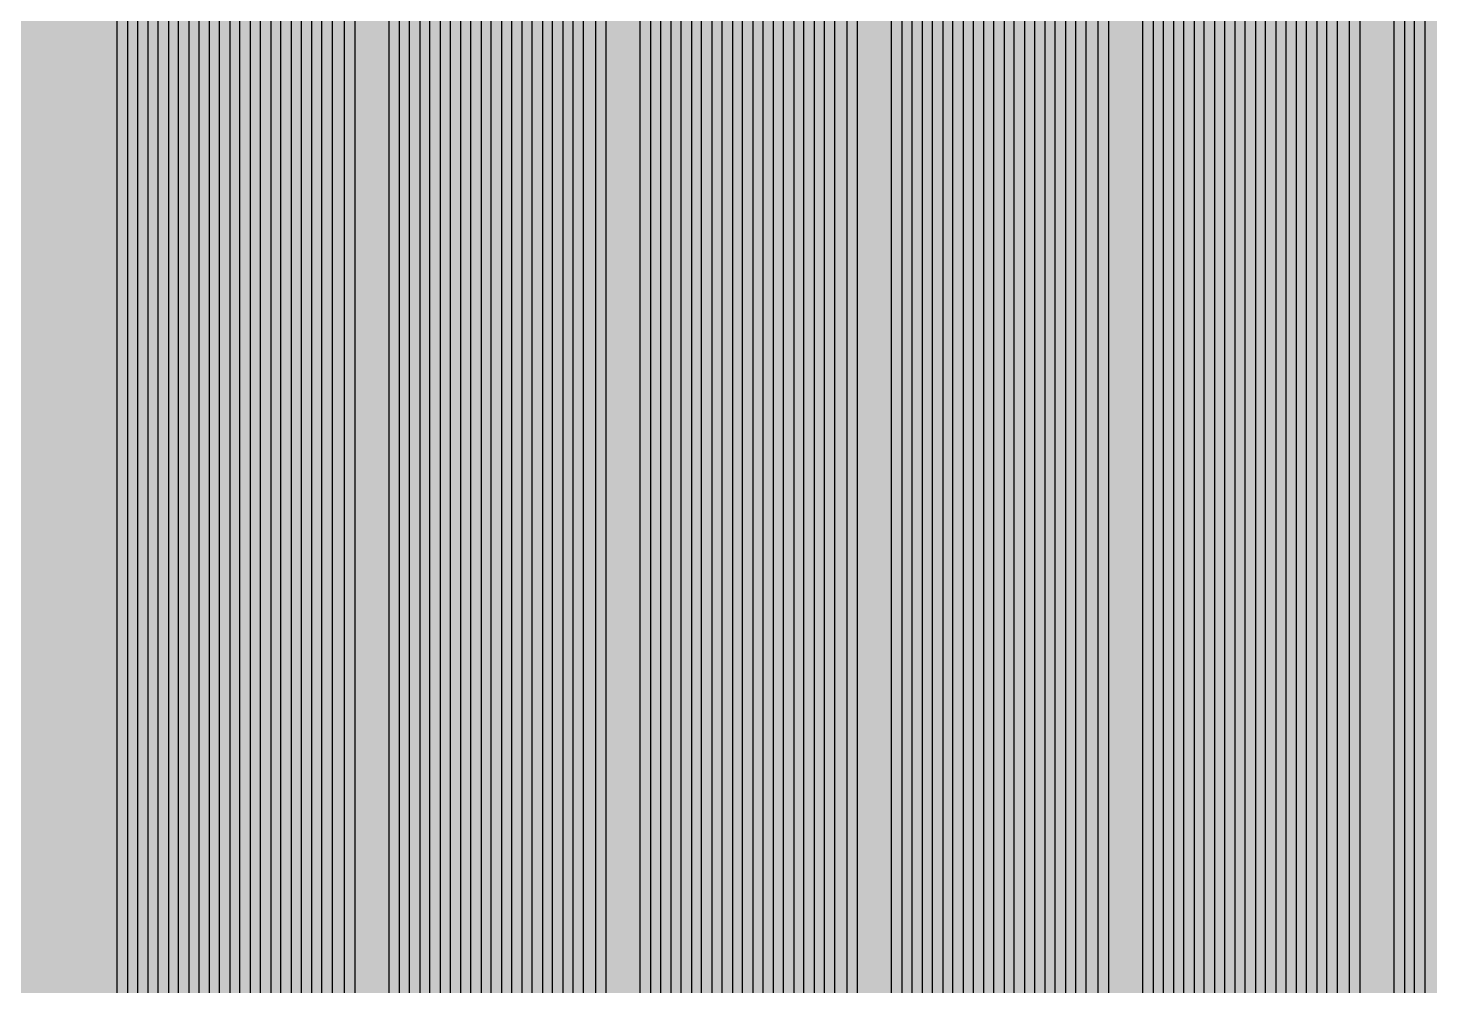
# Model space of a CAD drawing. Header units: metres. Extents: x -7240 to 10960, y -29667 to 1823.
# Drawn here: x -59.8 to 420, y -14905.6 to -14577.6 of the extents above; entities that cross this region are included whole.
import ezdxf

# ---------------------------------------------------------------- set-up
doc = ezdxf.new("R2010")
doc.units = ezdxf.units.M
doc.layers.add('Metal1', color=4, linetype='CONTINUOUS')
doc.layers.add('Polyimide', color=7, linetype='CONTINUOUS')

msp = doc.modelspace()

# ---------------------------------------------------------------- hatches: boundary and pattern name
at = {"layer": 'Polyimide'}
msp.add_hatch(color=7, dxfattribs=at).paths.add_polyline_path([(4088.45, -11806.89), (4098.72, -11851.21), (4115.58, -11893.47), (4138.63, -11932.7), (4167.35, -11967.99), (4201.08, -11998.53), (4239.03, -12023.62), (4280.35, -12042.68), (4349.18, -12073.73), (4413.2, -12113.76), (4471.26, -12162.04), (4522.3, -12217.69), (4565.39, -12279.7), (4599.74, -12346.94), (4624.73, -12418.19), (4639.91, -12492.16), (4645, -12567.5), (4639.91, -12642.84), (4624.73, -12716.8), (4599.74, -12788.06), (4565.39, -12855.3), (4522.3, -12917.31), (4471.26, -12972.96), (4413.2, -13021.24), (4349.18, -13061.27), (4280.35, -13092.32), (4239.03, -13111.38), (4201.08, -13136.47), (4167.35, -13167.01), (4138.63, -13202.3), (4115.58, -13241.52), (4098.72, -13283.78), (4088.45, -13328.11), (4085, -13373.48), (4085, -13567.5), (4099.45, -13861.55), (4142.64, -14152.77), (4214.18, -14438.35), (4313.36, -14715.55), (4439.24, -14981.69), (4590.59, -15234.21), (4765.97, -15470.68), (4963.68, -15688.82), (5181.82, -15886.53), (5418.29, -16061.91), (5670.81, -16213.26), (5936.95, -16339.14), (6214.15, -16438.32), (6499.73, -16509.85), (6790.95, -16553.05), (7085, -16567.5), (9960.38, -16567.5), (10038.79, -16571.35), (10116.45, -16582.87), (10192.6, -16601.95), (10266.52, -16628.4), (10337.49, -16661.96), (10404.83, -16702.32), (10467.89, -16749.09), (10526.06, -16801.81), (10578.78, -16859.98), (10625.55, -16923.04), (10665.91, -16990.38), (10699.48, -17061.35), (10725.93, -17135.27), (10745, -17211.43), (10756.52, -17289.08), (10760.38, -17367.5), (10760.38, -21957.3), (10721.61, -22012.91), (10685.97, -22070.59), (10653.58, -22130.14), (10624.53, -22191.39), (10598.92, -22254.16), (10576.82, -22318.25), (10558.3, -22383.46), (10543.41, -22449.6), (10532.21, -22516.46), (10524.72, -22583.84), (10520.97, -22651.53), (10520.97, -22719.32), (10524.72, -22787.01), (10532.21, -22854.38), (10543.41, -22921.24), (10558.3, -22987.38), (10576.82, -23052.6), (10598.92, -23116.68), (10624.53, -23179.45), (10653.58, -23240.71), (10685.97, -23300.26), (10721.61, -23357.93), (10760.38, -23413.54), (10760.38, -28667.5), (10756.52, -28745.91), (10745, -28823.57), (10725.93, -28899.73), (10699.48, -28973.65), (10665.91, -29044.62), (10625.55, -29111.96), (10578.78, -29175.01), (10526.06, -29233.19), (10467.89, -29285.91), (10404.83, -29332.68), (10337.49, -29373.04), (10266.52, -29406.6), (10192.6, -29433.05), (10116.45, -29452.13), (10038.79, -29463.65), (9960.38, -29467.5), (-6239.63, -29467.5), (-6318.04, -29463.65), (-6395.7, -29452.13), (-6471.85, -29433.05), (-6545.77, -29406.6), (-6616.74, -29373.04), (-6684.08, -29332.68), (-6747.14, -29285.91), (-6805.31, -29233.19), (-6858.03, -29175.01), (-6904.8, -29111.96), (-6945.16, -29044.62), (-6978.73, -28973.65), (-7005.18, -28899.73), (-7024.25, -28823.57), (-7035.77, -28745.91), (-7039.63, -28667.5), (-7039.63, -23426.32), (-6999.36, -23370.07), (-6962.33, -23311.63), (-6928.66, -23251.2), (-6898.45, -23188.96), (-6871.81, -23125.12), (-6848.81, -23059.88), (-6829.53, -22993.44), (-6814.04, -22926.02), (-6802.37, -22857.83), (-6794.57, -22789.09), (-6790.67, -22720.02), (-6790.67, -22650.84), (-6794.57, -22581.77), (-6802.37, -22513.03), (-6814.04, -22444.84), (-6829.53, -22377.42), (-6848.81, -22310.98), (-6871.81, -22245.74), (-6898.45, -22181.89), (-6928.66, -22119.66), (-6962.33, -22059.22), (-6999.36, -22000.79), (-7039.63, -21944.54), (-7039.63, -17367.5), (-7035.77, -17289.08), (-7024.25, -17211.43), (-7005.18, -17135.27), (-6978.73, -17061.35), (-6945.16, -16990.38), (-6904.8, -16923.04), (-6858.03, -16859.98), (-6805.31, -16801.81), (-6747.14, -16749.09), (-6684.08, -16702.32), (-6616.74, -16661.96), (-6545.77, -16628.4), (-6471.85, -16601.95), (-6395.7, -16582.87), (-6318.04, -16571.35), (-6239.63, -16567.5), (-3334, -16567.5), (-3039.95, -16553.05), (-2748.73, -16509.85), (-2463.15, -16438.32), (-2185.95, -16339.14), (-1919.81, -16213.26), (-1667.29, -16061.91), (-1430.82, -15886.53), (-1212.68, -15688.82), (-1014.97, -15470.68), (-839.59, -15234.21), (-688.24, -14981.69), (-562.36, -14715.55), (-463.18, -14438.35), (-391.64, -14152.77), (-348.45, -13861.55), (-334, -13567.5), (-334, -13373.48), (-337.45, -13328.11), (-347.72, -13283.78), (-364.58, -13241.52), (-387.63, -13202.3), (-416.35, -13167.01), (-450.08, -13136.47), (-488.03, -13111.38), (-529.35, -13092.32), (-529.35, -13092.32), (-598.18, -13061.27), (-662.2, -13021.24), (-720.26, -12972.96), (-771.3, -12917.31), (-814.39, -12855.3), (-848.74, -12788.06), (-873.73, -12716.8), (-888.91, -12642.84), (-894, -12567.5), (-888.91, -12492.16), (-873.73, -12418.19), (-848.74, -12346.94), (-814.39, -12279.7), (-771.3, -12217.69), (-720.26, -12162.04), (-662.2, -12113.76), (-598.18, -12073.73), (-529.35, -12042.68), (-488.03, -12023.62), (-450.08, -11998.53), (-416.35, -11967.99), (-387.63, -11932.7), (-364.58, -11893.47), (-347.72, -11851.21), (-337.45, -11806.89), (-334, -11761.52), (-334, -11074.31), (-337.45, -11028.94), (-347.72, -10984.62), (-364.58, -10942.36), (-387.63, -10903.13), (-416.35, -10867.84), (-450.08, -10837.3), (-488.03, -10812.21), (-529.35, -10793.16), (-529.35, -10793.16), (-598.18, -10762.1), (-662.2, -10722.07), (-720.26, -10673.8), (-771.3, -10618.15), (-814.39, -10556.13), (-848.74, -10488.89), (-873.73, -10417.64), (-888.91, -10343.67), (-894, -10268.33), (-888.91, -10192.99), (-873.73, -10119.03), (-848.74, -10047.77), (-814.39, -9980.53), (-771.3, -9918.52), (-720.26, -9862.87), (-662.2, -9814.59), (-598.18, -9774.56), (-529.35, -9743.51), (-488.03, -9724.45), (-450.08, -9699.36), (-416.35, -9668.82), (-387.63, -9633.53), (-364.58, -9594.31), (-347.72, -9552.05), (-337.45, -9507.72), (-334, -9462.35), (-334, -8775.14), (-337.45, -8729.78), (-347.72, -8685.45), (-364.58, -8643.19), (-387.63, -8603.96), (-416.35, -8568.68), (-450.08, -8538.14), (-488.03, -8513.05), (-529.35, -8493.99), (-529.35, -8493.99), (-598.18, -8462.94), (-662.2, -8422.91), (-720.26, -8374.63), (-771.3, -8318.98), (-814.39, -8256.97), (-848.74, -8189.73), (-873.73, -8118.47), (-888.91, -8044.5), (-894, -7969.17), (-888.91, -7893.83), (-873.73, -7819.86), (-848.74, -7748.61), (-814.39, -7681.36), (-771.3, -7619.35), (-720.26, -7563.7), (-662.2, -7515.42), (-598.18, -7475.4), (-529.35, -7444.34), (-529.35, -7444.34), (-488.03, -7425.28), (-450.08, -7400.2), (-416.35, -7369.66), (-387.63, -7334.37), (-364.58, -7295.14), (-347.72, -7252.88), (-337.45, -7208.56), (-334, -7163.19), (-334, -6475.98), (-337.45, -6430.61), (-347.72, -6386.29), (-364.58, -6344.02), (-387.63, -6304.8), (-416.35, -6269.51), (-450.08, -6238.97), (-488.03, -6213.88), (-529.35, -6194.82), (-529.35, -6194.82), (-598.18, -6163.77), (-662.2, -6123.74), (-720.26, -6075.46), (-771.3, -6019.81), (-814.39, -5957.8), (-848.74, -5890.56), (-873.73, -5819.31), (-888.91, -5745.34), (-894, -5670), (-888.91, -5594.66), (-873.73, -5520.69), (-848.74, -5449.44), (-814.39, -5382.2), (-771.3, -5320.19), (-720.26, -5264.54), (-662.2, -5216.26), (-598.18, -5176.23), (-529.35, -5145.18), (-529.35, -5145.18), (-488.03, -5126.12), (-450.08, -5101.03), (-416.35, -5070.49), (-387.63, -5035.2), (-364.58, -4995.98), (-347.72, -4953.71), (-337.45, -4909.39), (-334, -4864.02), (-334, 380), (-334, 1522.5), (-289, 1522.5), (-288.78, 1515.63), (-288.1, 1508.79), (-286.98, 1502.02), (-285.42, 1495.32), (-283.43, 1488.75), (-281.01, 1482.32), (-278.17, 1476.06), (-274.93, 1470), (-271.3, 1464.17), (-267.3, 1458.58), (-262.94, 1453.27), (-258.25, 1448.25), (-253.23, 1443.56), (-247.92, 1439.2), (-242.33, 1435.2), (-236.5, 1431.57), (-230.44, 1428.33), (-224.18, 1425.49), (-217.75, 1423.07), (-211.18, 1421.08), (-204.48, 1419.52), (-197.71, 1418.4), (-190.87, 1417.72), (-184, 1417.5), (-177.13, 1417.72), (-170.29, 1418.4), (-163.52, 1419.52), (-156.82, 1421.08), (-150.25, 1423.07), (-143.82, 1425.49), (-137.56, 1428.33), (-131.5, 1431.57), (-125.67, 1435.2), (-120.08, 1439.2), (-114.77, 1443.56), (-109.75, 1448.25), (-105.06, 1453.27), (-100.7, 1458.58), (-96.7, 1464.17), (-93.07, 1470), (-89.83, 1476.06), (-86.99, 1482.32), (-84.57, 1488.75), (-82.58, 1495.32), (-81.02, 1502.02), (-79.9, 1508.79), (-79.22, 1515.63), (-79, 1522.5), (1786, 1522.5), (3835, 1522.5), (3835.21, 1529.04), (3835.86, 1535.55), (3836.92, 1542.01), (3838.41, 1548.38), (3840.31, 1554.64), (3842.61, 1560.77), (3845.31, 1566.73), (3848.4, 1572.5), (3851.85, 1578.06), (3855.66, 1583.38), (3859.82, 1588.43), (3864.29, 1593.21), (3869.07, 1597.68), (3874.12, 1601.84), (3879.44, 1605.65), (3885, 1609.1), (3890.77, 1612.19), (3896.73, 1614.89), (3902.86, 1617.19), (3909.12, 1619.09), (3915.49, 1620.58), (3921.95, 1621.64), (3928.46, 1622.29), (3935, 1622.5), (3941.54, 1622.29), (3948.05, 1621.64), (3954.51, 1620.58), (3960.88, 1619.09), (3967.14, 1617.19), (3973.27, 1614.89), (3979.23, 1612.19), (3985, 1609.1), (3990.56, 1605.65), (3995.88, 1601.84), (4000.93, 1597.68), (4005.71, 1593.21), (4010.18, 1588.43), (4014.34, 1583.38), (4018.15, 1578.06), (4021.6, 1572.5), (4024.69, 1566.73), (4027.39, 1560.77), (4029.69, 1554.64), (4031.59, 1548.38), (4033.08, 1542.01), (4034.14, 1535.55), (4034.79, 1529.04), (4035, 1522.5), (4085, 1522.5), (4085, 380), (4085, 330), (4085, -4864.02), (4088.45, -4909.39), (4098.72, -4953.71), (4115.58, -4995.98), (4138.63, -5035.2), (4167.35, -5070.49), (4201.08, -5101.03), (4239.03, -5126.12), (4280.35, -5145.18), (4280.35, -5145.18), (4349.18, -5176.23), (4413.2, -5216.26), (4471.26, -5264.54), (4522.3, -5320.19), (4565.39, -5382.2), (4599.74, -5449.44), (4624.73, -5520.69), (4639.91, -5594.66), (4645, -5670), (4639.91, -5745.34), (4624.73, -5819.31), (4599.74, -5890.56), (4565.39, -5957.8), (4522.3, -6019.81), (4471.26, -6075.46), (4413.2, -6123.74), (4349.18, -6163.77), (4280.35, -6194.82), (4239.03, -6213.88), (4201.08, -6238.97), (4167.35, -6269.51), (4138.63, -6304.8), (4115.58, -6344.02), (4098.72, -6386.29), (4088.45, -6430.61), (4085, -6475.98), (4085, -11761.52), (4088.45, -11806.89)])

# ---------------------------------------------------------------- linework, layer by layer
at = {"layer": 'Metal1'}
for points in [[(-29.25, -14912.85), (-29.25, -14889.99), (-29.25, -14867.14), (-29.25, -14844.28), (-29.25, -14821.42), (-29.25, -14798.57), (-29.25, -14775.71), (-29.25, -14752.85), (-29.25, -14730), (-29.25, -14707.14), (-29.25, -14684.28), (-29.25, -14661.43), (-29.25, -14638.57), (-29.25, -14615.71), (-29.25, -14592.86), (-29.25, -14570)], [(-25.75, -14570), (-25.75, -14592.86), (-25.75, -14615.71), (-25.75, -14638.57), (-25.75, -14661.43), (-25.75, -14684.28), (-25.75, -14707.14), (-25.75, -14730), (-25.75, -14752.85), (-25.75, -14775.71), (-25.75, -14798.57), (-25.75, -14821.42), (-25.75, -14844.28), (-25.75, -14867.14), (-25.75, -14889.99), (-25.75, -14912.85)], [(-22.25, -14912.85), (-22.25, -14889.99), (-22.25, -14867.14), (-22.25, -14844.28), (-22.25, -14821.42), (-22.25, -14798.57), (-22.25, -14775.71), (-22.25, -14752.85), (-22.25, -14730), (-22.25, -14707.14), (-22.25, -14684.28), (-22.25, -14661.43), (-22.25, -14638.57), (-22.25, -14615.71), (-22.25, -14592.86), (-22.25, -14570)], [(-18.75, -14570), (-18.75, -14592.86), (-18.75, -14615.71), (-18.75, -14638.57), (-18.75, -14661.43), (-18.75, -14684.28), (-18.75, -14707.14), (-18.75, -14730), (-18.75, -14752.85), (-18.75, -14775.71), (-18.75, -14798.57), (-18.75, -14821.42), (-18.75, -14844.28), (-18.75, -14867.14), (-18.75, -14889.99), (-18.75, -14912.85)], [(-15.25, -14912.85), (-15.25, -14889.99), (-15.25, -14867.14), (-15.25, -14844.28), (-15.25, -14821.42), (-15.25, -14798.57), (-15.25, -14775.71), (-15.25, -14752.85), (-15.25, -14730), (-15.25, -14707.14), (-15.25, -14684.28), (-15.25, -14661.43), (-15.25, -14638.57), (-15.25, -14615.71), (-15.25, -14592.86), (-15.25, -14570)], [(-11.75, -14570), (-11.75, -14592.86), (-11.75, -14615.71), (-11.75, -14638.57), (-11.75, -14661.43), (-11.75, -14684.28), (-11.75, -14707.14), (-11.75, -14730), (-11.75, -14752.85), (-11.75, -14775.71), (-11.75, -14798.57), (-11.75, -14821.42), (-11.75, -14844.28), (-11.75, -14867.14), (-11.75, -14889.99), (-11.75, -14912.85)], [(-8.25, -14912.85), (-8.25, -14889.99), (-8.25, -14867.14), (-8.25, -14844.28), (-8.25, -14821.42), (-8.25, -14798.57), (-8.25, -14775.71), (-8.25, -14752.85), (-8.25, -14730), (-8.25, -14707.14), (-8.25, -14684.28), (-8.25, -14661.43), (-8.25, -14638.57), (-8.25, -14615.71), (-8.25, -14592.86), (-8.25, -14570)], [(-4.75, -14570), (-4.75, -14592.86), (-4.75, -14615.71), (-4.75, -14638.57), (-4.75, -14661.43), (-4.75, -14684.28), (-4.75, -14707.14), (-4.75, -14730), (-4.75, -14752.85), (-4.75, -14775.71), (-4.75, -14798.57), (-4.75, -14821.42), (-4.75, -14844.28), (-4.75, -14867.14), (-4.75, -14889.99), (-4.75, -14912.85)], [(-1.25, -14912.85), (-1.25, -14889.99), (-1.25, -14867.14), (-1.25, -14844.28), (-1.25, -14821.42), (-1.25, -14798.57), (-1.25, -14775.71), (-1.25, -14752.85), (-1.25, -14730), (-1.25, -14707.14), (-1.25, -14684.28), (-1.25, -14661.43), (-1.25, -14638.57), (-1.25, -14615.71), (-1.25, -14592.86), (-1.25, -14570)], [(2.25, -14570), (2.25, -14592.86), (2.25, -14615.71), (2.25, -14638.57), (2.25, -14661.43), (2.25, -14684.28), (2.25, -14707.14), (2.25, -14730), (2.25, -14752.85), (2.25, -14775.71), (2.25, -14798.57), (2.25, -14821.42), (2.25, -14844.28), (2.25, -14867.14), (2.25, -14889.99), (2.25, -14912.85)], [(5.75, -14912.85), (5.75, -14889.99), (5.75, -14867.14), (5.75, -14844.28), (5.75, -14821.42), (5.75, -14798.57), (5.75, -14775.71), (5.75, -14752.85), (5.75, -14730), (5.75, -14707.14), (5.75, -14684.28), (5.75, -14661.43), (5.75, -14638.57), (5.75, -14615.71), (5.75, -14592.86), (5.75, -14570)], [(9.25, -14570), (9.25, -14592.86), (9.25, -14615.71), (9.25, -14638.57), (9.25, -14661.43), (9.25, -14684.28), (9.25, -14707.14), (9.25, -14730), (9.25, -14752.85), (9.25, -14775.71), (9.25, -14798.57), (9.25, -14821.42), (9.25, -14844.28), (9.25, -14867.14), (9.25, -14889.99), (9.25, -14912.85)], [(12.75, -14912.85), (12.75, -14889.99), (12.75, -14867.14), (12.75, -14844.28), (12.75, -14821.42), (12.75, -14798.57), (12.75, -14775.71), (12.75, -14752.85), (12.75, -14730), (12.75, -14707.14), (12.75, -14684.28), (12.75, -14661.43), (12.75, -14638.57), (12.75, -14615.71), (12.75, -14592.86), (12.75, -14570)], [(16.25, -14570), (16.25, -14592.86), (16.25, -14615.71), (16.25, -14638.57), (16.25, -14661.43), (16.25, -14684.28), (16.25, -14707.14), (16.25, -14730), (16.25, -14752.85), (16.25, -14775.71), (16.25, -14798.57), (16.25, -14821.42), (16.25, -14844.28), (16.25, -14867.14), (16.25, -14889.99), (16.25, -14912.85)], [(19.75, -14912.85), (19.75, -14889.99), (19.75, -14867.14), (19.75, -14844.28), (19.75, -14821.42), (19.75, -14798.57), (19.75, -14775.71), (19.75, -14752.85), (19.75, -14730), (19.75, -14707.14), (19.75, -14684.28), (19.75, -14661.43), (19.75, -14638.57), (19.75, -14615.71), (19.75, -14592.86), (19.75, -14570)], [(23.25, -14570), (23.25, -14592.86), (23.25, -14615.71), (23.25, -14638.57), (23.25, -14661.43), (23.25, -14684.28), (23.25, -14707.14), (23.25, -14730), (23.25, -14752.85), (23.25, -14775.71), (23.25, -14798.57), (23.25, -14821.42), (23.25, -14844.28), (23.25, -14867.14), (23.25, -14889.99), (23.25, -14912.85)], [(26.75, -14912.85), (26.75, -14889.99), (26.75, -14867.14), (26.75, -14844.28), (26.75, -14821.42), (26.75, -14798.57), (26.75, -14775.71), (26.75, -14752.85), (26.75, -14730), (26.75, -14707.14), (26.75, -14684.28), (26.75, -14661.43), (26.75, -14638.57), (26.75, -14615.71), (26.75, -14592.86), (26.75, -14570)], [(30.25, -14570), (30.25, -14592.86), (30.25, -14615.71), (30.25, -14638.57), (30.25, -14661.43), (30.25, -14684.28), (30.25, -14707.14), (30.25, -14730), (30.25, -14752.85), (30.25, -14775.71), (30.25, -14798.57), (30.25, -14821.42), (30.25, -14844.28), (30.25, -14867.14), (30.25, -14889.99), (30.25, -14912.85)], [(33.75, -14912.85), (33.75, -14889.99), (33.75, -14867.14), (33.75, -14844.28), (33.75, -14821.42), (33.75, -14798.57), (33.75, -14775.71), (33.75, -14752.85), (33.75, -14730), (33.75, -14707.14), (33.75, -14684.28), (33.75, -14661.43), (33.75, -14638.57), (33.75, -14615.71), (33.75, -14592.86), (33.75, -14570)], [(37.25, -14570), (37.25, -14592.86), (37.25, -14615.71), (37.25, -14638.57), (37.25, -14661.43), (37.25, -14684.28), (37.25, -14707.14), (37.25, -14730), (37.25, -14752.85), (37.25, -14775.71), (37.25, -14798.57), (37.25, -14821.42), (37.25, -14844.28), (37.25, -14867.14), (37.25, -14889.99), (37.25, -14912.85)], [(40.75, -14912.85), (40.75, -14889.99), (40.75, -14867.14), (40.75, -14844.28), (40.75, -14821.42), (40.75, -14798.57), (40.75, -14775.71), (40.75, -14752.85), (40.75, -14730), (40.75, -14707.14), (40.75, -14684.28), (40.75, -14661.43), (40.75, -14638.57), (40.75, -14615.71), (40.75, -14592.86), (40.75, -14570)], [(44.25, -14570), (44.25, -14592.86), (44.25, -14615.71), (44.25, -14638.57), (44.25, -14661.43), (44.25, -14684.28), (44.25, -14707.14), (44.25, -14730), (44.25, -14752.85), (44.25, -14775.71), (44.25, -14798.57), (44.25, -14821.42), (44.25, -14844.28), (44.25, -14867.14), (44.25, -14889.99), (44.25, -14912.85)], [(48.5, -14912.85), (48.5, -14889.99), (48.5, -14867.14), (48.5, -14844.28), (48.5, -14821.42), (48.5, -14798.57), (48.5, -14775.71), (48.5, -14752.85), (48.5, -14730), (48.5, -14707.14), (48.5, -14684.28), (48.5, -14661.43), (48.5, -14638.57), (48.5, -14615.71), (48.5, -14592.86), (48.5, -14570)], [(52, -14570), (52, -14592.86), (52, -14615.71), (52, -14638.57), (52, -14661.43), (52, -14684.28), (52, -14707.14), (52, -14730), (52, -14752.85), (52, -14775.71), (52, -14798.57), (52, -14821.42), (52, -14844.28), (52, -14867.14), (52, -14889.99), (52, -14912.85)], [(63.75, -14912.85), (63.75, -14889.99), (63.75, -14867.14), (63.75, -14844.28), (63.75, -14821.42), (63.75, -14798.57), (63.75, -14775.71), (63.75, -14752.85), (63.75, -14730), (63.75, -14707.14), (63.75, -14684.28), (63.75, -14661.43), (63.75, -14638.57), (63.75, -14615.71), (63.75, -14592.86), (63.75, -14570)], [(67.25, -14570), (67.25, -14592.86), (67.25, -14615.71), (67.25, -14638.57), (67.25, -14661.43), (67.25, -14684.28), (67.25, -14707.14), (67.25, -14730), (67.25, -14752.85), (67.25, -14775.71), (67.25, -14798.57), (67.25, -14821.42), (67.25, -14844.28), (67.25, -14867.14), (67.25, -14889.99), (67.25, -14912.85)], [(70.75, -14912.85), (70.75, -14889.99), (70.75, -14867.14), (70.75, -14844.28), (70.75, -14821.42), (70.75, -14798.57), (70.75, -14775.71), (70.75, -14752.85), (70.75, -14730), (70.75, -14707.14), (70.75, -14684.28), (70.75, -14661.43), (70.75, -14638.57), (70.75, -14615.71), (70.75, -14592.86), (70.75, -14570)], [(74.25, -14570), (74.25, -14592.86), (74.25, -14615.71), (74.25, -14638.57), (74.25, -14661.43), (74.25, -14684.28), (74.25, -14707.14), (74.25, -14730), (74.25, -14752.85), (74.25, -14775.71), (74.25, -14798.57), (74.25, -14821.42), (74.25, -14844.28), (74.25, -14867.14), (74.25, -14889.99), (74.25, -14912.85)], [(77.75, -14912.85), (77.75, -14889.99), (77.75, -14867.14), (77.75, -14844.28), (77.75, -14821.42), (77.75, -14798.57), (77.75, -14775.71), (77.75, -14752.85), (77.75, -14730), (77.75, -14707.14), (77.75, -14684.28), (77.75, -14661.43), (77.75, -14638.57), (77.75, -14615.71), (77.75, -14592.86), (77.75, -14570)], [(81.25, -14570), (81.25, -14592.86), (81.25, -14615.71), (81.25, -14638.57), (81.25, -14661.43), (81.25, -14684.28), (81.25, -14707.14), (81.25, -14730), (81.25, -14752.85), (81.25, -14775.71), (81.25, -14798.57), (81.25, -14821.42), (81.25, -14844.28), (81.25, -14867.14), (81.25, -14889.99), (81.25, -14912.85)], [(84.75, -14912.85), (84.75, -14889.99), (84.75, -14867.14), (84.75, -14844.28), (84.75, -14821.42), (84.75, -14798.57), (84.75, -14775.71), (84.75, -14752.85), (84.75, -14730), (84.75, -14707.14), (84.75, -14684.28), (84.75, -14661.43), (84.75, -14638.57), (84.75, -14615.71), (84.75, -14592.86), (84.75, -14570)], [(88.25, -14570), (88.25, -14592.86), (88.25, -14615.71), (88.25, -14638.57), (88.25, -14661.43), (88.25, -14684.28), (88.25, -14707.14), (88.25, -14730), (88.25, -14752.85), (88.25, -14775.71), (88.25, -14798.57), (88.25, -14821.42), (88.25, -14844.28), (88.25, -14867.14), (88.25, -14889.99), (88.25, -14912.85)], [(91.75, -14912.85), (91.75, -14889.99), (91.75, -14867.14), (91.75, -14844.28), (91.75, -14821.42), (91.75, -14798.57), (91.75, -14775.71), (91.75, -14752.85), (91.75, -14730), (91.75, -14707.14), (91.75, -14684.28), (91.75, -14661.43), (91.75, -14638.57), (91.75, -14615.71), (91.75, -14592.86), (91.75, -14570)], [(95.25, -14570), (95.25, -14592.86), (95.25, -14615.71), (95.25, -14638.57), (95.25, -14661.43), (95.25, -14684.28), (95.25, -14707.14), (95.25, -14730), (95.25, -14752.85), (95.25, -14775.71), (95.25, -14798.57), (95.25, -14821.42), (95.25, -14844.28), (95.25, -14867.14), (95.25, -14889.99), (95.25, -14912.85)], [(98.75, -14912.85), (98.75, -14889.99), (98.75, -14867.14), (98.75, -14844.28), (98.75, -14821.42), (98.75, -14798.57), (98.75, -14775.71), (98.75, -14752.85), (98.75, -14730), (98.75, -14707.14), (98.75, -14684.28), (98.75, -14661.43), (98.75, -14638.57), (98.75, -14615.71), (98.75, -14592.86), (98.75, -14570)], [(102.25, -14570), (102.25, -14592.86), (102.25, -14615.71), (102.25, -14638.57), (102.25, -14661.43), (102.25, -14684.28), (102.25, -14707.14), (102.25, -14730), (102.25, -14752.85), (102.25, -14775.71), (102.25, -14798.57), (102.25, -14821.42), (102.25, -14844.28), (102.25, -14867.14), (102.25, -14889.99), (102.25, -14912.85)], [(105.75, -14912.85), (105.75, -14889.99), (105.75, -14867.14), (105.75, -14844.28), (105.75, -14821.42), (105.75, -14798.57), (105.75, -14775.71), (105.75, -14752.85), (105.75, -14730), (105.75, -14707.14), (105.75, -14684.28), (105.75, -14661.43), (105.75, -14638.57), (105.75, -14615.71), (105.75, -14592.86), (105.75, -14570)], [(109.25, -14570), (109.25, -14592.86), (109.25, -14615.71), (109.25, -14638.57), (109.25, -14661.43), (109.25, -14684.28), (109.25, -14707.14), (109.25, -14730), (109.25, -14752.85), (109.25, -14775.71), (109.25, -14798.57), (109.25, -14821.42), (109.25, -14844.28), (109.25, -14867.14), (109.25, -14889.99), (109.25, -14912.85)], [(112.75, -14912.85), (112.75, -14889.99), (112.75, -14867.14), (112.75, -14844.28), (112.75, -14821.42), (112.75, -14798.57), (112.75, -14775.71), (112.75, -14752.85), (112.75, -14730), (112.75, -14707.14), (112.75, -14684.28), (112.75, -14661.43), (112.75, -14638.57), (112.75, -14615.71), (112.75, -14592.86), (112.75, -14570)], [(116.25, -14570), (116.25, -14592.86), (116.25, -14615.71), (116.25, -14638.57), (116.25, -14661.43), (116.25, -14684.28), (116.25, -14707.14), (116.25, -14730), (116.25, -14752.85), (116.25, -14775.71), (116.25, -14798.57), (116.25, -14821.42), (116.25, -14844.28), (116.25, -14867.14), (116.25, -14889.99), (116.25, -14912.85)], [(119.75, -14912.85), (119.75, -14889.99), (119.75, -14867.14), (119.75, -14844.28), (119.75, -14821.42), (119.75, -14798.57), (119.75, -14775.71), (119.75, -14752.85), (119.75, -14730), (119.75, -14707.14), (119.75, -14684.28), (119.75, -14661.43), (119.75, -14638.57), (119.75, -14615.71), (119.75, -14592.86), (119.75, -14570)], [(123.25, -14570), (123.25, -14592.86), (123.25, -14615.71), (123.25, -14638.57), (123.25, -14661.43), (123.25, -14684.28), (123.25, -14707.14), (123.25, -14730), (123.25, -14752.85), (123.25, -14775.71), (123.25, -14798.57), (123.25, -14821.42), (123.25, -14844.28), (123.25, -14867.14), (123.25, -14889.99), (123.25, -14912.85)], [(126.75, -14912.85), (126.75, -14889.99), (126.75, -14867.14), (126.75, -14844.28), (126.75, -14821.42), (126.75, -14798.57), (126.75, -14775.71), (126.75, -14752.85), (126.75, -14730), (126.75, -14707.14), (126.75, -14684.28), (126.75, -14661.43), (126.75, -14638.57), (126.75, -14615.71), (126.75, -14592.86), (126.75, -14570)], [(130.25, -14570), (130.25, -14592.86), (130.25, -14615.71), (130.25, -14638.57), (130.25, -14661.43), (130.25, -14684.28), (130.25, -14707.14), (130.25, -14730), (130.25, -14752.85), (130.25, -14775.71), (130.25, -14798.57), (130.25, -14821.42), (130.25, -14844.28), (130.25, -14867.14), (130.25, -14889.99), (130.25, -14912.85)], [(134.5, -14912.85), (134.5, -14889.99), (134.5, -14867.14), (134.5, -14844.28), (134.5, -14821.42), (134.5, -14798.57), (134.5, -14775.71), (134.5, -14752.85), (134.5, -14730), (134.5, -14707.14), (134.5, -14684.28), (134.5, -14661.43), (134.5, -14638.57), (134.5, -14615.71), (134.5, -14592.86), (134.5, -14570)], [(138, -14570), (138, -14592.86), (138, -14615.71), (138, -14638.57), (138, -14661.43), (138, -14684.28), (138, -14707.14), (138, -14730), (138, -14752.85), (138, -14775.71), (138, -14798.57), (138, -14821.42), (138, -14844.28), (138, -14867.14), (138, -14889.99), (138, -14912.85)], [(149.75, -14912.85), (149.75, -14889.99), (149.75, -14867.14), (149.75, -14844.28), (149.75, -14821.42), (149.75, -14798.57), (149.75, -14775.71), (149.75, -14752.85), (149.75, -14730), (149.75, -14707.14), (149.75, -14684.28), (149.75, -14661.43), (149.75, -14638.57), (149.75, -14615.71), (149.75, -14592.86), (149.75, -14570)], [(153.25, -14570), (153.25, -14592.86), (153.25, -14615.71), (153.25, -14638.57), (153.25, -14661.43), (153.25, -14684.28), (153.25, -14707.14), (153.25, -14730), (153.25, -14752.85), (153.25, -14775.71), (153.25, -14798.57), (153.25, -14821.42), (153.25, -14844.28), (153.25, -14867.14), (153.25, -14889.99), (153.25, -14912.85)], [(156.75, -14912.85), (156.75, -14889.99), (156.75, -14867.14), (156.75, -14844.28), (156.75, -14821.42), (156.75, -14798.57), (156.75, -14775.71), (156.75, -14752.85), (156.75, -14730), (156.75, -14707.14), (156.75, -14684.28), (156.75, -14661.43), (156.75, -14638.57), (156.75, -14615.71), (156.75, -14592.86), (156.75, -14570)], [(160.25, -14570), (160.25, -14592.86), (160.25, -14615.71), (160.25, -14638.57), (160.25, -14661.43), (160.25, -14684.28), (160.25, -14707.14), (160.25, -14730), (160.25, -14752.85), (160.25, -14775.71), (160.25, -14798.57), (160.25, -14821.42), (160.25, -14844.28), (160.25, -14867.14), (160.25, -14889.99), (160.25, -14912.85)], [(163.75, -14912.85), (163.75, -14889.99), (163.75, -14867.14), (163.75, -14844.28), (163.75, -14821.42), (163.75, -14798.57), (163.75, -14775.71), (163.75, -14752.85), (163.75, -14730), (163.75, -14707.14), (163.75, -14684.28), (163.75, -14661.43), (163.75, -14638.57), (163.75, -14615.71), (163.75, -14592.86), (163.75, -14570)], [(167.25, -14570), (167.25, -14592.86), (167.25, -14615.71), (167.25, -14638.57), (167.25, -14661.43), (167.25, -14684.28), (167.25, -14707.14), (167.25, -14730), (167.25, -14752.85), (167.25, -14775.71), (167.25, -14798.57), (167.25, -14821.42), (167.25, -14844.28), (167.25, -14867.14), (167.25, -14889.99), (167.25, -14912.85)], [(170.75, -14912.85), (170.75, -14889.99), (170.75, -14867.14), (170.75, -14844.28), (170.75, -14821.42), (170.75, -14798.57), (170.75, -14775.71), (170.75, -14752.85), (170.75, -14730), (170.75, -14707.14), (170.75, -14684.28), (170.75, -14661.43), (170.75, -14638.57), (170.75, -14615.71), (170.75, -14592.86), (170.75, -14570)], [(174.25, -14570), (174.25, -14592.86), (174.25, -14615.71), (174.25, -14638.57), (174.25, -14661.43), (174.25, -14684.28), (174.25, -14707.14), (174.25, -14730), (174.25, -14752.85), (174.25, -14775.71), (174.25, -14798.57), (174.25, -14821.42), (174.25, -14844.28), (174.25, -14867.14), (174.25, -14889.99), (174.25, -14912.85)], [(177.75, -14912.85), (177.75, -14889.99), (177.75, -14867.14), (177.75, -14844.28), (177.75, -14821.42), (177.75, -14798.57), (177.75, -14775.71), (177.75, -14752.85), (177.75, -14730), (177.75, -14707.14), (177.75, -14684.28), (177.75, -14661.43), (177.75, -14638.57), (177.75, -14615.71), (177.75, -14592.86), (177.75, -14570)], [(181.25, -14570), (181.25, -14592.86), (181.25, -14615.71), (181.25, -14638.57), (181.25, -14661.43), (181.25, -14684.28), (181.25, -14707.14), (181.25, -14730), (181.25, -14752.85), (181.25, -14775.71), (181.25, -14798.57), (181.25, -14821.42), (181.25, -14844.28), (181.25, -14867.14), (181.25, -14889.99), (181.25, -14912.85)], [(184.75, -14912.85), (184.75, -14889.99), (184.75, -14867.14), (184.75, -14844.28), (184.75, -14821.42), (184.75, -14798.57), (184.75, -14775.71), (184.75, -14752.85), (184.75, -14730), (184.75, -14707.14), (184.75, -14684.28), (184.75, -14661.43), (184.75, -14638.57), (184.75, -14615.71), (184.75, -14592.86), (184.75, -14570)], [(188.25, -14570), (188.25, -14592.86), (188.25, -14615.71), (188.25, -14638.57), (188.25, -14661.43), (188.25, -14684.28), (188.25, -14707.14), (188.25, -14730), (188.25, -14752.85), (188.25, -14775.71), (188.25, -14798.57), (188.25, -14821.42), (188.25, -14844.28), (188.25, -14867.14), (188.25, -14889.99), (188.25, -14912.85)], [(191.75, -14912.85), (191.75, -14889.99), (191.75, -14867.14), (191.75, -14844.28), (191.75, -14821.42), (191.75, -14798.57), (191.75, -14775.71), (191.75, -14752.85), (191.75, -14730), (191.75, -14707.14), (191.75, -14684.28), (191.75, -14661.43), (191.75, -14638.57), (191.75, -14615.71), (191.75, -14592.86), (191.75, -14570)], [(195.25, -14570), (195.25, -14592.86), (195.25, -14615.71), (195.25, -14638.57), (195.25, -14661.43), (195.25, -14684.28), (195.25, -14707.14), (195.25, -14730), (195.25, -14752.85), (195.25, -14775.71), (195.25, -14798.57), (195.25, -14821.42), (195.25, -14844.28), (195.25, -14867.14), (195.25, -14889.99), (195.25, -14912.85)], [(198.75, -14912.85), (198.75, -14889.99), (198.75, -14867.14), (198.75, -14844.28), (198.75, -14821.42), (198.75, -14798.57), (198.75, -14775.71), (198.75, -14752.85), (198.75, -14730), (198.75, -14707.14), (198.75, -14684.28), (198.75, -14661.43), (198.75, -14638.57), (198.75, -14615.71), (198.75, -14592.86), (198.75, -14570)], [(202.25, -14570), (202.25, -14592.86), (202.25, -14615.71), (202.25, -14638.57), (202.25, -14661.43), (202.25, -14684.28), (202.25, -14707.14), (202.25, -14730), (202.25, -14752.85), (202.25, -14775.71), (202.25, -14798.57), (202.25, -14821.42), (202.25, -14844.28), (202.25, -14867.14), (202.25, -14889.99), (202.25, -14912.85)], [(205.75, -14912.85), (205.75, -14889.99), (205.75, -14867.14), (205.75, -14844.28), (205.75, -14821.42), (205.75, -14798.57), (205.75, -14775.71), (205.75, -14752.85), (205.75, -14730), (205.75, -14707.14), (205.75, -14684.28), (205.75, -14661.43), (205.75, -14638.57), (205.75, -14615.71), (205.75, -14592.86), (205.75, -14570)], [(209.25, -14570), (209.25, -14592.86), (209.25, -14615.71), (209.25, -14638.57), (209.25, -14661.43), (209.25, -14684.28), (209.25, -14707.14), (209.25, -14730), (209.25, -14752.85), (209.25, -14775.71), (209.25, -14798.57), (209.25, -14821.42), (209.25, -14844.28), (209.25, -14867.14), (209.25, -14889.99), (209.25, -14912.85)], [(212.75, -14912.85), (212.75, -14889.99), (212.75, -14867.14), (212.75, -14844.28), (212.75, -14821.42), (212.75, -14798.57), (212.75, -14775.71), (212.75, -14752.85), (212.75, -14730), (212.75, -14707.14), (212.75, -14684.28), (212.75, -14661.43), (212.75, -14638.57), (212.75, -14615.71), (212.75, -14592.86), (212.75, -14570)], [(216.25, -14570), (216.25, -14592.86), (216.25, -14615.71), (216.25, -14638.57), (216.25, -14661.43), (216.25, -14684.28), (216.25, -14707.14), (216.25, -14730), (216.25, -14752.85), (216.25, -14775.71), (216.25, -14798.57), (216.25, -14821.42), (216.25, -14844.28), (216.25, -14867.14), (216.25, -14889.99), (216.25, -14912.85)], [(220.5, -14912.85), (220.5, -14889.99), (220.5, -14867.14), (220.5, -14844.28), (220.5, -14821.42), (220.5, -14798.57), (220.5, -14775.71), (220.5, -14752.85), (220.5, -14730), (220.5, -14707.14), (220.5, -14684.28), (220.5, -14661.43), (220.5, -14638.57), (220.5, -14615.71), (220.5, -14592.86), (220.5, -14570)], [(224, -14570), (224, -14592.86), (224, -14615.71), (224, -14638.57), (224, -14661.43), (224, -14684.28), (224, -14707.14), (224, -14730), (224, -14752.85), (224, -14775.71), (224, -14798.57), (224, -14821.42), (224, -14844.28), (224, -14867.14), (224, -14889.99), (224, -14912.85)], [(235.75, -14912.85), (235.75, -14889.99), (235.75, -14867.14), (235.75, -14844.28), (235.75, -14821.42), (235.75, -14798.57), (235.75, -14775.71), (235.75, -14752.85), (235.75, -14730), (235.75, -14707.14), (235.75, -14684.28), (235.75, -14661.43), (235.75, -14638.57), (235.75, -14615.71), (235.75, -14592.86), (235.75, -14570)], [(239.25, -14570), (239.25, -14592.86), (239.25, -14615.71), (239.25, -14638.57), (239.25, -14661.43), (239.25, -14684.28), (239.25, -14707.14), (239.25, -14730), (239.25, -14752.85), (239.25, -14775.71), (239.25, -14798.57), (239.25, -14821.42), (239.25, -14844.28), (239.25, -14867.14), (239.25, -14889.99), (239.25, -14912.85)], [(242.75, -14912.85), (242.75, -14889.99), (242.75, -14867.14), (242.75, -14844.28), (242.75, -14821.42), (242.75, -14798.57), (242.75, -14775.71), (242.75, -14752.85), (242.75, -14730), (242.75, -14707.14), (242.75, -14684.28), (242.75, -14661.43), (242.75, -14638.57), (242.75, -14615.71), (242.75, -14592.86), (242.75, -14570)], [(246.25, -14570), (246.25, -14592.86), (246.25, -14615.71), (246.25, -14638.57), (246.25, -14661.43), (246.25, -14684.28), (246.25, -14707.14), (246.25, -14730), (246.25, -14752.85), (246.25, -14775.71), (246.25, -14798.57), (246.25, -14821.42), (246.25, -14844.28), (246.25, -14867.14), (246.25, -14889.99), (246.25, -14912.85)], [(249.75, -14912.85), (249.75, -14889.99), (249.75, -14867.14), (249.75, -14844.28), (249.75, -14821.42), (249.75, -14798.57), (249.75, -14775.71), (249.75, -14752.85), (249.75, -14730), (249.75, -14707.14), (249.75, -14684.28), (249.75, -14661.43), (249.75, -14638.57), (249.75, -14615.71), (249.75, -14592.86), (249.75, -14570)], [(253.25, -14570), (253.25, -14592.86), (253.25, -14615.71), (253.25, -14638.57), (253.25, -14661.43), (253.25, -14684.28), (253.25, -14707.14), (253.25, -14730), (253.25, -14752.85), (253.25, -14775.71), (253.25, -14798.57), (253.25, -14821.42), (253.25, -14844.28), (253.25, -14867.14), (253.25, -14889.99), (253.25, -14912.85)], [(256.75, -14912.85), (256.75, -14889.99), (256.75, -14867.14), (256.75, -14844.28), (256.75, -14821.42), (256.75, -14798.57), (256.75, -14775.71), (256.75, -14752.85), (256.75, -14730), (256.75, -14707.14), (256.75, -14684.28), (256.75, -14661.43), (256.75, -14638.57), (256.75, -14615.71), (256.75, -14592.86), (256.75, -14570)], [(260.25, -14570), (260.25, -14592.86), (260.25, -14615.71), (260.25, -14638.57), (260.25, -14661.43), (260.25, -14684.28), (260.25, -14707.14), (260.25, -14730), (260.25, -14752.85), (260.25, -14775.71), (260.25, -14798.57), (260.25, -14821.42), (260.25, -14844.28), (260.25, -14867.14), (260.25, -14889.99), (260.25, -14912.85)], [(263.75, -14912.85), (263.75, -14889.99), (263.75, -14867.14), (263.75, -14844.28), (263.75, -14821.42), (263.75, -14798.57), (263.75, -14775.71), (263.75, -14752.85), (263.75, -14730), (263.75, -14707.14), (263.75, -14684.28), (263.75, -14661.43), (263.75, -14638.57), (263.75, -14615.71), (263.75, -14592.86), (263.75, -14570)], [(267.25, -14570), (267.25, -14592.86), (267.25, -14615.71), (267.25, -14638.57), (267.25, -14661.43), (267.25, -14684.28), (267.25, -14707.14), (267.25, -14730), (267.25, -14752.85), (267.25, -14775.71), (267.25, -14798.57), (267.25, -14821.42), (267.25, -14844.28), (267.25, -14867.14), (267.25, -14889.99), (267.25, -14912.85)], [(270.75, -14912.85), (270.75, -14889.99), (270.75, -14867.14), (270.75, -14844.28), (270.75, -14821.42), (270.75, -14798.57), (270.75, -14775.71), (270.75, -14752.85), (270.75, -14730), (270.75, -14707.14), (270.75, -14684.28), (270.75, -14661.43), (270.75, -14638.57), (270.75, -14615.71), (270.75, -14592.86), (270.75, -14570)], [(274.25, -14570), (274.25, -14592.86), (274.25, -14615.71), (274.25, -14638.57), (274.25, -14661.43), (274.25, -14684.28), (274.25, -14707.14), (274.25, -14730), (274.25, -14752.85), (274.25, -14775.71), (274.25, -14798.57), (274.25, -14821.42), (274.25, -14844.28), (274.25, -14867.14), (274.25, -14889.99), (274.25, -14912.85)], [(277.75, -14912.85), (277.75, -14889.99), (277.75, -14867.14), (277.75, -14844.28), (277.75, -14821.42), (277.75, -14798.57), (277.75, -14775.71), (277.75, -14752.85), (277.75, -14730), (277.75, -14707.14), (277.75, -14684.28), (277.75, -14661.43), (277.75, -14638.57), (277.75, -14615.71), (277.75, -14592.86), (277.75, -14570)], [(281.25, -14570), (281.25, -14592.86), (281.25, -14615.71), (281.25, -14638.57), (281.25, -14661.43), (281.25, -14684.28), (281.25, -14707.14), (281.25, -14730), (281.25, -14752.85), (281.25, -14775.71), (281.25, -14798.57), (281.25, -14821.42), (281.25, -14844.28), (281.25, -14867.14), (281.25, -14889.99), (281.25, -14912.85)], [(284.75, -14912.85), (284.75, -14889.99), (284.75, -14867.14), (284.75, -14844.28), (284.75, -14821.42), (284.75, -14798.57), (284.75, -14775.71), (284.75, -14752.85), (284.75, -14730), (284.75, -14707.14), (284.75, -14684.28), (284.75, -14661.43), (284.75, -14638.57), (284.75, -14615.71), (284.75, -14592.86), (284.75, -14570)], [(288.25, -14570), (288.25, -14592.86), (288.25, -14615.71), (288.25, -14638.57), (288.25, -14661.43), (288.25, -14684.28), (288.25, -14707.14), (288.25, -14730), (288.25, -14752.85), (288.25, -14775.71), (288.25, -14798.57), (288.25, -14821.42), (288.25, -14844.28), (288.25, -14867.14), (288.25, -14889.99), (288.25, -14912.85)], [(291.75, -14912.85), (291.75, -14889.99), (291.75, -14867.14), (291.75, -14844.28), (291.75, -14821.42), (291.75, -14798.57), (291.75, -14775.71), (291.75, -14752.85), (291.75, -14730), (291.75, -14707.14), (291.75, -14684.28), (291.75, -14661.43), (291.75, -14638.57), (291.75, -14615.71), (291.75, -14592.86), (291.75, -14570)], [(295.25, -14570), (295.25, -14592.86), (295.25, -14615.71), (295.25, -14638.57), (295.25, -14661.43), (295.25, -14684.28), (295.25, -14707.14), (295.25, -14730), (295.25, -14752.85), (295.25, -14775.71), (295.25, -14798.57), (295.25, -14821.42), (295.25, -14844.28), (295.25, -14867.14), (295.25, -14889.99), (295.25, -14912.85)], [(298.75, -14912.85), (298.75, -14889.99), (298.75, -14867.14), (298.75, -14844.28), (298.75, -14821.42), (298.75, -14798.57), (298.75, -14775.71), (298.75, -14752.85), (298.75, -14730), (298.75, -14707.14), (298.75, -14684.28), (298.75, -14661.43), (298.75, -14638.57), (298.75, -14615.71), (298.75, -14592.86), (298.75, -14570)], [(302.25, -14570), (302.25, -14592.86), (302.25, -14615.71), (302.25, -14638.57), (302.25, -14661.43), (302.25, -14684.28), (302.25, -14707.14), (302.25, -14730), (302.25, -14752.85), (302.25, -14775.71), (302.25, -14798.57), (302.25, -14821.42), (302.25, -14844.28), (302.25, -14867.14), (302.25, -14889.99), (302.25, -14912.85)], [(306.5, -14912.85), (306.5, -14889.99), (306.5, -14867.14), (306.5, -14844.28), (306.5, -14821.42), (306.5, -14798.57), (306.5, -14775.71), (306.5, -14752.85), (306.5, -14730), (306.5, -14707.14), (306.5, -14684.28), (306.5, -14661.43), (306.5, -14638.57), (306.5, -14615.71), (306.5, -14592.86), (306.5, -14570)], [(310, -14570), (310, -14592.86), (310, -14615.71), (310, -14638.57), (310, -14661.43), (310, -14684.28), (310, -14707.14), (310, -14730), (310, -14752.85), (310, -14775.71), (310, -14798.57), (310, -14821.42), (310, -14844.28), (310, -14867.14), (310, -14889.99), (310, -14912.85)], [(321.75, -14912.85), (321.75, -14889.99), (321.75, -14867.14), (321.75, -14844.28), (321.75, -14821.42), (321.75, -14798.57), (321.75, -14775.71), (321.75, -14752.85), (321.75, -14730), (321.75, -14707.14), (321.75, -14684.28), (321.75, -14661.43), (321.75, -14638.57), (321.75, -14615.71), (321.75, -14592.86), (321.75, -14570)], [(325.25, -14570), (325.25, -14592.86), (325.25, -14615.71), (325.25, -14638.57), (325.25, -14661.43), (325.25, -14684.28), (325.25, -14707.14), (325.25, -14730), (325.25, -14752.85), (325.25, -14775.71), (325.25, -14798.57), (325.25, -14821.42), (325.25, -14844.28), (325.25, -14867.14), (325.25, -14889.99), (325.25, -14912.85)], [(328.75, -14912.85), (328.75, -14889.99), (328.75, -14867.14), (328.75, -14844.28), (328.75, -14821.42), (328.75, -14798.57), (328.75, -14775.71), (328.75, -14752.85), (328.75, -14730), (328.75, -14707.14), (328.75, -14684.28), (328.75, -14661.43), (328.75, -14638.57), (328.75, -14615.71), (328.75, -14592.86), (328.75, -14570)], [(332.25, -14570), (332.25, -14592.86), (332.25, -14615.71), (332.25, -14638.57), (332.25, -14661.43), (332.25, -14684.28), (332.25, -14707.14), (332.25, -14730), (332.25, -14752.85), (332.25, -14775.71), (332.25, -14798.57), (332.25, -14821.42), (332.25, -14844.28), (332.25, -14867.14), (332.25, -14889.99), (332.25, -14912.85)], [(335.75, -14912.85), (335.75, -14889.99), (335.75, -14867.14), (335.75, -14844.28), (335.75, -14821.42), (335.75, -14798.57), (335.75, -14775.71), (335.75, -14752.85), (335.75, -14730), (335.75, -14707.14), (335.75, -14684.28), (335.75, -14661.43), (335.75, -14638.57), (335.75, -14615.71), (335.75, -14592.86), (335.75, -14570)], [(339.25, -14570), (339.25, -14592.86), (339.25, -14615.71), (339.25, -14638.57), (339.25, -14661.43), (339.25, -14684.28), (339.25, -14707.14), (339.25, -14730), (339.25, -14752.85), (339.25, -14775.71), (339.25, -14798.57), (339.25, -14821.42), (339.25, -14844.28), (339.25, -14867.14), (339.25, -14889.99), (339.25, -14912.85)], [(342.75, -14912.85), (342.75, -14889.99), (342.75, -14867.14), (342.75, -14844.28), (342.75, -14821.42), (342.75, -14798.57), (342.75, -14775.71), (342.75, -14752.85), (342.75, -14730), (342.75, -14707.14), (342.75, -14684.28), (342.75, -14661.43), (342.75, -14638.57), (342.75, -14615.71), (342.75, -14592.86), (342.75, -14570)], [(346.25, -14570), (346.25, -14592.86), (346.25, -14615.71), (346.25, -14638.57), (346.25, -14661.43), (346.25, -14684.28), (346.25, -14707.14), (346.25, -14730), (346.25, -14752.85), (346.25, -14775.71), (346.25, -14798.57), (346.25, -14821.42), (346.25, -14844.28), (346.25, -14867.14), (346.25, -14889.99), (346.25, -14912.85)], [(349.75, -14912.85), (349.75, -14889.99), (349.75, -14867.14), (349.75, -14844.28), (349.75, -14821.42), (349.75, -14798.57), (349.75, -14775.71), (349.75, -14752.85), (349.75, -14730), (349.75, -14707.14), (349.75, -14684.28), (349.75, -14661.43), (349.75, -14638.57), (349.75, -14615.71), (349.75, -14592.86), (349.75, -14570)], [(353.25, -14570), (353.25, -14592.86), (353.25, -14615.71), (353.25, -14638.57), (353.25, -14661.43), (353.25, -14684.28), (353.25, -14707.14), (353.25, -14730), (353.25, -14752.85), (353.25, -14775.71), (353.25, -14798.57), (353.25, -14821.42), (353.25, -14844.28), (353.25, -14867.14), (353.25, -14889.99), (353.25, -14912.85)], [(356.75, -14912.85), (356.75, -14889.99), (356.75, -14867.14), (356.75, -14844.28), (356.75, -14821.42), (356.75, -14798.57), (356.75, -14775.71), (356.75, -14752.85), (356.75, -14730), (356.75, -14707.14), (356.75, -14684.28), (356.75, -14661.43), (356.75, -14638.57), (356.75, -14615.71), (356.75, -14592.86), (356.75, -14570)], [(360.25, -14570), (360.25, -14592.86), (360.25, -14615.71), (360.25, -14638.57), (360.25, -14661.43), (360.25, -14684.28), (360.25, -14707.14), (360.25, -14730), (360.25, -14752.85), (360.25, -14775.71), (360.25, -14798.57), (360.25, -14821.42), (360.25, -14844.28), (360.25, -14867.14), (360.25, -14889.99), (360.25, -14912.85)], [(363.75, -14912.85), (363.75, -14889.99), (363.75, -14867.14), (363.75, -14844.28), (363.75, -14821.42), (363.75, -14798.57), (363.75, -14775.71), (363.75, -14752.85), (363.75, -14730), (363.75, -14707.14), (363.75, -14684.28), (363.75, -14661.43), (363.75, -14638.57), (363.75, -14615.71), (363.75, -14592.86), (363.75, -14570)], [(367.25, -14570), (367.25, -14592.86), (367.25, -14615.71), (367.25, -14638.57), (367.25, -14661.43), (367.25, -14684.28), (367.25, -14707.14), (367.25, -14730), (367.25, -14752.85), (367.25, -14775.71), (367.25, -14798.57), (367.25, -14821.42), (367.25, -14844.28), (367.25, -14867.14), (367.25, -14889.99), (367.25, -14912.85)], [(370.75, -14912.85), (370.75, -14889.99), (370.75, -14867.14), (370.75, -14844.28), (370.75, -14821.42), (370.75, -14798.57), (370.75, -14775.71), (370.75, -14752.85), (370.75, -14730), (370.75, -14707.14), (370.75, -14684.28), (370.75, -14661.43), (370.75, -14638.57), (370.75, -14615.71), (370.75, -14592.86), (370.75, -14570)], [(374.25, -14570), (374.25, -14592.86), (374.25, -14615.71), (374.25, -14638.57), (374.25, -14661.43), (374.25, -14684.28), (374.25, -14707.14), (374.25, -14730), (374.25, -14752.85), (374.25, -14775.71), (374.25, -14798.57), (374.25, -14821.42), (374.25, -14844.28), (374.25, -14867.14), (374.25, -14889.99), (374.25, -14912.85)], [(377.75, -14912.85), (377.75, -14889.99), (377.75, -14867.14), (377.75, -14844.28), (377.75, -14821.42), (377.75, -14798.57), (377.75, -14775.71), (377.75, -14752.85), (377.75, -14730), (377.75, -14707.14), (377.75, -14684.28), (377.75, -14661.43), (377.75, -14638.57), (377.75, -14615.71), (377.75, -14592.86), (377.75, -14570)], [(381.25, -14570), (381.25, -14592.86), (381.25, -14615.71), (381.25, -14638.57), (381.25, -14661.43), (381.25, -14684.28), (381.25, -14707.14), (381.25, -14730), (381.25, -14752.85), (381.25, -14775.71), (381.25, -14798.57), (381.25, -14821.42), (381.25, -14844.28), (381.25, -14867.14), (381.25, -14889.99), (381.25, -14912.85)], [(384.75, -14912.85), (384.75, -14889.99), (384.75, -14867.14), (384.75, -14844.28), (384.75, -14821.42), (384.75, -14798.57), (384.75, -14775.71), (384.75, -14752.85), (384.75, -14730), (384.75, -14707.14), (384.75, -14684.28), (384.75, -14661.43), (384.75, -14638.57), (384.75, -14615.71), (384.75, -14592.86), (384.75, -14570)], [(388.25, -14570), (388.25, -14592.86), (388.25, -14615.71), (388.25, -14638.57), (388.25, -14661.43), (388.25, -14684.28), (388.25, -14707.14), (388.25, -14730), (388.25, -14752.85), (388.25, -14775.71), (388.25, -14798.57), (388.25, -14821.42), (388.25, -14844.28), (388.25, -14867.14), (388.25, -14889.99), (388.25, -14912.85)], [(392.5, -14912.85), (392.5, -14889.99), (392.5, -14867.14), (392.5, -14844.28), (392.5, -14821.42), (392.5, -14798.57), (392.5, -14775.71), (392.5, -14752.85), (392.5, -14730), (392.5, -14707.14), (392.5, -14684.28), (392.5, -14661.43), (392.5, -14638.57), (392.5, -14615.71), (392.5, -14592.86), (392.5, -14570)], [(396, -14570), (396, -14592.86), (396, -14615.71), (396, -14638.57), (396, -14661.43), (396, -14684.28), (396, -14707.14), (396, -14730), (396, -14752.85), (396, -14775.71), (396, -14798.57), (396, -14821.42), (396, -14844.28), (396, -14867.14), (396, -14889.99), (396, -14912.85)], [(407.75, -14912.85), (407.75, -14889.99), (407.75, -14867.14), (407.75, -14844.28), (407.75, -14821.42), (407.75, -14798.57), (407.75, -14775.71), (407.75, -14752.85), (407.75, -14730), (407.75, -14707.14), (407.75, -14684.28), (407.75, -14661.43), (407.75, -14638.57), (407.75, -14615.71), (407.75, -14592.86), (407.75, -14570)], [(411.25, -14570), (411.25, -14592.86), (411.25, -14615.71), (411.25, -14638.57), (411.25, -14661.43), (411.25, -14684.28), (411.25, -14707.14), (411.25, -14730), (411.25, -14752.85), (411.25, -14775.71), (411.25, -14798.57), (411.25, -14821.42), (411.25, -14844.28), (411.25, -14867.14), (411.25, -14889.99), (411.25, -14912.85)], [(414.75, -14912.85), (414.75, -14889.99), (414.75, -14867.14), (414.75, -14844.28), (414.75, -14821.42), (414.75, -14798.57), (414.75, -14775.71), (414.75, -14752.85), (414.75, -14730), (414.75, -14707.14), (414.75, -14684.28), (414.75, -14661.43), (414.75, -14638.57), (414.75, -14615.71), (414.75, -14592.86), (414.75, -14570)], [(418.25, -14570), (418.25, -14592.86), (418.25, -14615.71), (418.25, -14638.57), (418.25, -14661.43), (418.25, -14684.28), (418.25, -14707.14), (418.25, -14730), (418.25, -14752.85), (418.25, -14775.71), (418.25, -14798.57), (418.25, -14821.42), (418.25, -14844.28), (418.25, -14867.14), (418.25, -14889.99), (418.25, -14912.85)]]:
    msp.add_lwpolyline(points, dxfattribs=at)

doc.saveas('drawing.dxf')
